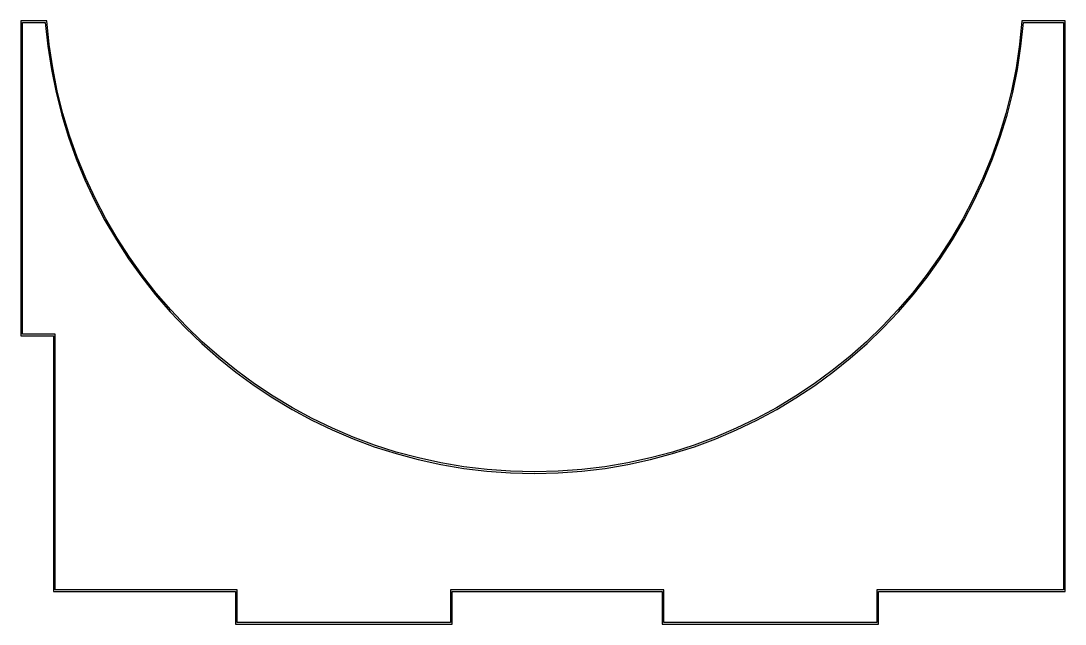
# Model space of a CAD drawing. Header units: millimetres. Extents: x -40.8 to 40.8, y -23.6 to 23.6.
import ezdxf

# ---------------------------------------------------------------- set-up
doc = ezdxf.new("R2010")
doc.units = ezdxf.units.MM
doc.layers.get('0').update_dxf_attribs({"linetype": 'CONTINUOUS'})

msp = doc.modelspace()

# ---------------------------------------------------------------- linework, layer by layer
for points in [[(37.432, 23.573, -0.924827), (-38.782, 23.573), (-40.802, 23.573), (-40.802, -1.033), (-38.262, -1.033), (-38.262, -21.033), (-24.026, -21.033), (-24.026, -23.573), (-7.105, -23.573), (-7.105, -21.033), (9.307, -21.033), (9.307, -23.573), (26.228, -23.573), (26.228, -21.033), (40.802, -21.033), (40.802, 23.573)], [(-40.675, -0.906), (-40.675, 23.446), (-38.899, 23.446, 0.92199), (37.549, 23.446), (40.675, 23.446), (40.675, -20.906), (26.101, -20.906), (26.101, -23.446), (9.434, -23.446), (9.434, -20.906), (-7.232, -20.906), (-7.232, -23.446), (-23.899, -23.446), (-23.899, -20.906), (-38.135, -20.906), (-38.135, -0.906)]]:
    msp.add_lwpolyline(points, format="xyb", close=True)

doc.saveas('drawing.dxf')
